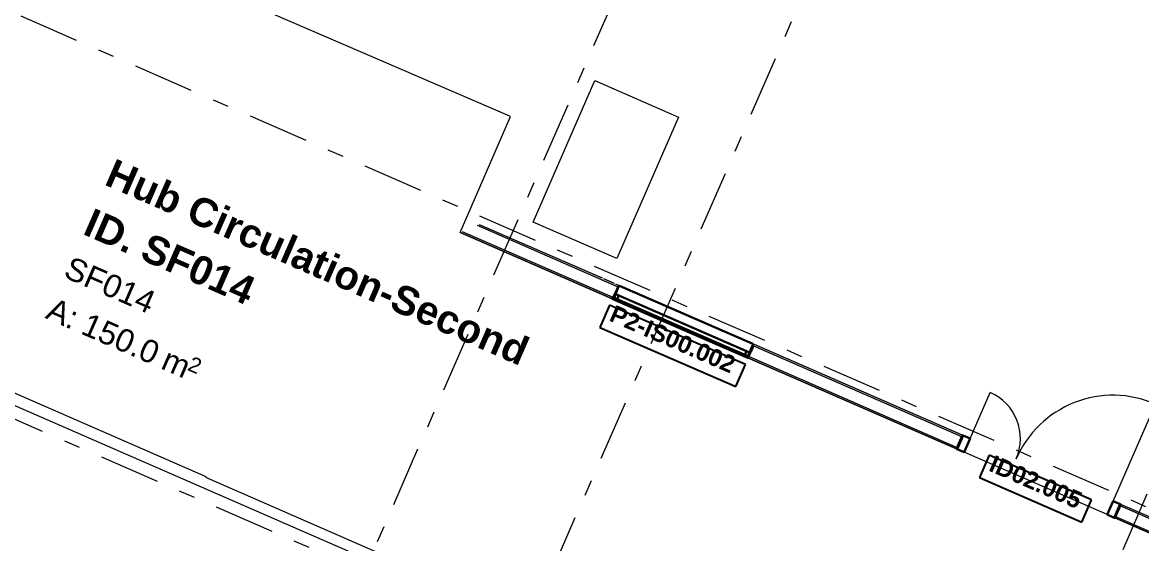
# Model space of a CAD drawing. Header units: millimetres. Extents: x -37281 to 954596, y -59787 to 956680.
# Drawn here: x 874843 to 884625, y 4180 to 8734 of the extents above; entities that cross this region are included whole.
import ezdxf
from ezdxf.enums import TextEntityAlignment as Align

# ---------------------------------------------------------------- set-up
doc = ezdxf.new("R2010")
doc.units = ezdxf.units.MM
doc.header["$MEASUREMENT"] = 0
doc.linetypes.add('Double Dashed', pattern=[1093.611073, 529.166651, -211.666656, 141.111112, -211.666656])
for name, color, linetype in [('A-15-MG_Structural_Grid', 7, 'Continuous'), ('A-20-M_Floor_Slab', 7, 'Continuous'), ('A-25-M_Wall_Int', 7, 'Continuous'), ('ArchiCAD Window Markers', 7, 'Continuous'), ('ArchiCAD Windows', 7, 'Continuous'), ('New_A-05-M_Gross_Int_Circulation', 7, 'Continuous'), ('New_A-35-M_FFE-Zone', 7, 'Continuous'), ('New_ArchiCAD Door Markers', 7, 'Continuous'), ('New_ArchiCAD Doors', 7, 'Continuous')]:
    doc.layers.add(name, color=color, linetype=linetype)
for name, color, linetype, lineweight, true_color in [('A-15-MG_Structural_Grid_Pen_No__163', 7, 'Continuous', 0, 0x750077), ('A-25-M_Wall_Int_Pen_No__107', 7, 'Continuous', 15, 0xa6a6a6), ('ArchiCAD Windows_Pen_No__43', 7, 'Continuous', 30, 0x444444), ('New_A-05-M_Gross_Int_Circulation_Pen_No__74', 7, 'Continuous', 20, 0x606060), ('New_A-35-M_FFE-Zone_Pen_No__74', 7, 'Continuous', 20, 0x606060), ('New_ArchiCAD Doors_Pen_No__43', 7, 'Continuous', 30, 0x444444), ('New_ArchiCAD Doors_Pen_No__63', 7, 'Continuous', 20, 0x606060)]:
    doc.layers.add(name, color=color, linetype=linetype, lineweight=lineweight, true_color=true_color)
for name, color, linetype, lineweight in [('A-20-M_Floor_Slab_Pen_No__89', 8, 'Continuous', 20), ('A-25-M_Wall_Int_Pen_No__1', 7, 'Continuous', 13), ('ArchiCAD Window Markers_Pen_No__1', 7, 'Continuous', 13), ('ArchiCAD Window Markers_Pen_No__5', 7, 'Continuous', 25), ('ArchiCAD Windows_Pen_No__1', 7, 'Continuous', 13), ('New_ArchiCAD Door Markers_Pen_No__1', 7, 'Continuous', 13), ('New_ArchiCAD Door Markers_Pen_No__5', 7, 'Continuous', 25), ('New_ArchiCAD Doors_Pen_No__1', 7, 'Continuous', 13), ('New_ArchiCAD Zone Stamps_Pen_No__9', 7, 'Continuous', 13)]:
    doc.layers.add(name, color=color, linetype=linetype, lineweight=lineweight)
doc.styles.add('GENERATED_STYLE_1', font='')
doc.styles.add('GENERATED_STYLE_2', font='')
doc.styles.add('GENERATED_STYLE_3', font='')
doc.styles.add('GENERATED_STYLE_4', font='')
doc.styles.get('GENERATED_STYLE_1').set_extended_font_data('Swis721 BT', bold=True)
doc.styles.get('GENERATED_STYLE_2').set_extended_font_data('Arial', bold=True)
doc.styles.get('GENERATED_STYLE_3').set_extended_font_data('Arial')
doc.styles.get('GENERATED_STYLE_4').set_extended_font_data('Swis721 BT')

# ---------------------------------------------------------------- blocks, each defined once
blk = doc.blocks.new('Hub Circulation-Second_SF014_42_1', base_point=(876979.5, 5772.6))
at = {"layer": 'New_A-05-M_Gross_Int_Circulation_Pen_No__74', "linetype": 'Continuous'}
for p, q in [((879109.9, 7911.2), (875260.3, 9573.8)), ((878668.4, 6898.8), (879109.9, 7911.2)), ((886673, 3408.4), (878668.4, 6898.8)), ((874107.3, 5786.6), (876446.4, 4766.6)), ((876446.4, 4766.6), (876443.5, 4759.8)), ((876443.5, 4759.8), (883357.7, 1744.8))]:
    blk.add_line(p, q, dxfattribs=at)
at = {"layer": 'New_ArchiCAD Zone Stamps_Pen_No__9'}
for tag, height, style, p in [('ROOM_NAME', 250, 'GENERATED_STYLE_2', (875649.2, 7549.1)), ('zoneNameLine2', 250, 'GENERATED_STYLE_2', (875460.7, 7117)), ('ROOM_NUMBER', 200, 'GENERATED_STYLE_3', (875272.3, 6696.3)), ('measuredAreaCode', 200, 'GENERATED_STYLE_3', (875115.3, 6336.2)), ('ROOM_WALLS_PRM', 200, 'GENERATED_STYLE_3', (875422.7, 6202.1)), ('DUMMY_649', 200, 'GENERATED_STYLE_3', (876051.9, 5927.8)), ('DUMMY_650', 133.3, 'GENERATED_STYLE_3', (876331.1, 5821.2))]:
    blk.add_attdef(tag, text='', height=height, rotation=336.44041, dxfattribs=dict(at, style=style)).set_placement(p, align=Align.TOP_LEFT)
blk = doc.blocks.new('Slab_11_1', base_point=(868400.7, -1742.5))
at = {"layer": 'A-20-M_Floor_Slab_Pen_No__89', "linetype": 'Continuous', "flags": 128}
blk.add_lwpolyline([(879306.2, 6989.8), (879845.4, 8226.3), (880578.7, 7906.6), (880039.5, 6670)], close=True, dxfattribs=at)
blk = doc.blocks.new('Standard grid marker_3')
at = {"layer": 'A-15-MG_Structural_Grid_Pen_No__163', "linetype": 'Double Dashed'}
blk.add_line((1000, 0), (74254.8, 0), dxfattribs=at)
at = {"layer": 'A-15-MG_Structural_Grid_Pen_No__163', "style": 'GENERATED_STYLE_4'}
for tag, p in [('AC_MarkerText_1_0', (-500, 43.4)), ('AC_MarkerText_1_1', (75754.8, 43.4))]:
    blk.add_attdef(tag, text='', height=350, rotation=360, dxfattribs=at).set_placement(p, align=Align.MIDDLE_CENTER)
blk = doc.blocks.new('General Store Room_INB 2201_85_2', base_point=(874821.9, 2072.7))
at = {"layer": 'New_A-35-M_FFE-Zone_Pen_No__74', "linetype": 'Continuous'}
for p, q in [((874125.9, 5669.4), (870608.4, -2397.3)), ((877691, 4114.8), (874125.9, 5669.4)), ((874337.5, -3575.8), (877691, 4114.8)), ((870608.4, -2397.3), (873899.2, -3832.2)), ((873899.2, -3832.2), (874063.1, -3456.1)), ((874063.1, -3456.1), (874337.5, -3575.8))]:
    blk.add_line(p, q, dxfattribs=at)
at = {"layer": 'New_ArchiCAD Zone Stamps_Pen_No__9'}
for tag, height, style, p in [('ROOM_NAME', 250, 'GENERATED_STYLE_2', (873024.8, 2041.3)), ('zoneNameLine2', 250, 'GENERATED_STYLE_2', (872836.4, 1609.1)), ('ROOM_NUMBER', 200, 'GENERATED_STYLE_3', (872648, 1188.4)), ('measuredAreaCode', 200, 'GENERATED_STYLE_3', (872491, 828.3)), ('DUMMY_649', 200, 'GENERATED_STYLE_3', (872798.4, 694.3)), ('DUMMY_650', 200, 'GENERATED_STYLE_3', (873287.7, 480.9)), ('DUMMY_651', 133.3, 'GENERATED_STYLE_3', (873567, 374.3))]:
    blk.add_attdef(tag, text='', height=height, rotation=336.44041, dxfattribs=dict(at, style=style)).set_placement(p, align=Align.TOP_LEFT)
blk = doc.blocks.new('Window 19')
at = {"layer": 'ArchiCAD Windows_Pen_No__1', "linetype": 'Continuous'}
for p, q in [((-650, 0), (-650, -35)), ((650, 0), (650, -35))]:
    blk.add_line(p, q, dxfattribs=at)
at = {"layer": 'ArchiCAD Windows_Pen_No__43', "linetype": 'Continuous'}
for p, q in [((-650, 15), (650, 15)), ((-650, 0), (-638, 0)), ((-638, 0), (-608, 0)), ((-638, -35), (-638, 0)), ((-608, 0), (-608, -35)), ((-608, 0), (608, 0)), ((608, -35), (608, 0)), ((608, 0), (638, 0)), ((638, 0), (650, 0)), ((638, -35), (638, 0)), ((-638, -35), (-650, -35)), ((-608, -35), (-638, -35)), ((608, -35), (-608, -35)), ((638, -35), (608, -35)), ((650, -35), (638, -35)), ((-635, -115), (635, -115))]:
    blk.add_line(p, q, dxfattribs=at)
blk = doc.blocks.new('Window Stamp 18_4')
at = {"layer": 'ArchiCAD Window Markers_Pen_No__5', "linetype": 'Continuous'}
for p, q in [((647.5, -190), (-647.5, -190)), ((-647.5, -190), (-647.5, -401.8)), ((647.5, -401.8), (647.5, -190)), ((-647.5, -401.8), (647.5, -401.8)), ((-647.5, -401.8), (647.5, -401.8))]:
    blk.add_line(p, q, dxfattribs=at)
at = {"layer": 'ArchiCAD Window Markers_Pen_No__1', "style": 'GENERATED_STYLE_1'}
blk.add_attdef('AC_WIDO_ID', text='', height=150, dxfattribs=at).set_placement((-588.7, -357.2), align=Align.BOTTOM_LEFT)
blk = doc.blocks.new('Double Door Asymmetric 19_7')
at = {"layer": 'New_ArchiCAD Doors_Pen_No__1', "linetype": 'Continuous'}
for p, q in [((-755, 0), (-755, -15)), ((755, 0), (755, -15)), ((-755, -15), (-755, -115)), ((755, -15), (755, -115)), ((-755, -115), (-755, -130)), ((755, -115), (755, -130))]:
    blk.add_line(p, q, dxfattribs=at)
at = {"layer": 'New_ArchiCAD Doors_Pen_No__43', "linetype": 'Continuous'}
for p, q in [((-748, 0), (-755, 0)), ((-755, 0), (-755, -130)), ((-682, 0), (-748, 0)), ((-748, 0), (-748, -130)), ((-682, -130), (-682, 0)), ((748, 0), (682, 0)), ((682, 0), (682, -130)), ((748, 0), (755, 0)), ((748, -130), (748, 0)), ((755, 0), (755, -130)), ((-748, -130), (-755, -130)), ((-748, -130), (-682, -130)), ((682, -130), (748, -130)), ((748, -130), (755, -130))]:
    blk.add_line(p, q, dxfattribs=at)
at = {"layer": 'New_ArchiCAD Doors_Pen_No__63', "linetype": 'Continuous'}
for p, q in [((682, 0), (682, 924)), ((-682, 0), (-682, 440))]:
    blk.add_line(p, q, dxfattribs=at)
for centre, radius, start, end in [((682, 0), 924, 90, 180), ((-682, 0), 440, 0, 90)]:
    blk.add_arc(centre, radius, start, end, dxfattribs=at)
blk = doc.blocks.new('Door Stamp 17_12')
at = {"layer": 'New_ArchiCAD Door Markers_Pen_No__5', "linetype": 'Continuous'}
for p, q in [((506.5, -66.4), (-470.6, -66.4)), ((-470.6, -66.4), (-470.6, -278.1)), ((506.5, -278.1), (506.5, -66.4)), ((-470.6, -278.1), (506.5, -278.1)), ((-470.6, -278.1), (506.5, -278.1))]:
    blk.add_line(p, q, dxfattribs=at)
at = {"layer": 'New_ArchiCAD Door Markers_Pen_No__1', "style": 'GENERATED_STYLE_1'}
blk.add_attdef('AC_WIDO_ID', text='', height=150, dxfattribs=at).set_placement((-411.8, -233.5), align=Align.BOTTOM_LEFT)
blk = doc.blocks.new('Wall_267_2', base_point=(878668.4, 6898.8))
at = {"layer": 'A-25-M_Wall_Int_Pen_No__107', "linetype": 'Continuous'}
for points in [[(878819.8, 6958.2), (880043.5, 6424.6), (880049.5, 6438.4), (878839.5, 6966)], [(878688.1, 6906.5), (878668.4, 6898.8), (879997.5, 6319.2), (880003.5, 6332.9)], [(880063.2, 6432.4), (880049.5, 6438.4), (880043.5, 6424.6), (880017.5, 6365), (880031.3, 6359)], [(881241.1, 5918.7), (881227.4, 5924.7), (881195.4, 5851.4), (881209.1, 5845.4), (881235.1, 5905)], [(881241.1, 5918.7), (881235.1, 5905), (883052.5, 5112.5), (883058.5, 5126.3)], [(881189.2, 5799.6), (883006.5, 5007.1), (883012.5, 5020.9), (881195.2, 5813.3)], [(884436.6, 4509), (884876.6, 4317.1), (884882.6, 4330.9), (884442.6, 4522.7)], [(884396.6, 4417.3), (884390.6, 4403.6), (884830.6, 4211.7), (884836.6, 4225.5)]]:
    blk.add_hatch(color=256, dxfattribs=at).paths.add_polyline_path(points)
at = {"layer": 'A-25-M_Wall_Int_Pen_No__1', "linetype": 'Continuous'}
for p, q in [((880043.5, 6424.6), (878819.8, 6958.2)), ((878688.1, 6906.5), (880003.5, 6332.9)), ((880003.5, 6332.9), (880017.5, 6365)), ((880043.5, 6424.6), (880017.5, 6365)), ((880017.5, 6365), (880031.3, 6359)), ((880031.3, 6359), (880063.2, 6432.4)), ((880049.5, 6438.4), (880063.2, 6432.4)), ((879997.5, 6319.2), (880003.5, 6332.9)), ((881195.4, 5851.4), (881227.4, 5924.7)), ((881235.1, 5905), (881209.1, 5845.4)), ((881241.1, 5918.7), (881227.4, 5924.7)), ((883052.5, 5112.5), (881235.1, 5905)), ((881189.2, 5799.6), (881195.2, 5813.3)), ((881195.2, 5813.3), (881209.1, 5845.4)), ((881195.2, 5813.3), (883012.5, 5020.9)), ((881209.1, 5845.4), (881195.4, 5851.4)), ((883052.5, 5112.5), (883012.5, 5020.9)), ((883058.5, 5126.3), (883052.5, 5112.5)), ((883012.5, 5020.9), (883006.5, 5007.1)), ((884436.6, 4509), (884396.6, 4417.3)), ((884442.6, 4522.7), (884436.6, 4509)), ((884876.6, 4317.1), (884436.6, 4509)), ((884396.6, 4417.3), (884390.6, 4403.6)), ((884396.6, 4417.3), (884836.6, 4225.5))]:
    blk.add_line(p, q, dxfattribs=at)
at = {"layer": 'A-25-M_Wall_Int_Pen_No__1', "linetype": 'Continuous', "flags": 128}
for points in [[(879912, 6498.3), (878839.5, 6966)], [(878668.4, 6898.8), (879997.5, 6319.2)], [(880017.4, 6452.3), (879925.7, 6492.3)], [(880049.5, 6438.4), (880031.2, 6446.4)], [(883058.5, 5126.3), (881241.1, 5918.7)], [(881189.2, 5799.6), (883006.5, 5007.1)], [(884882.6, 4330.9), (884442.6, 4522.7)], [(884390.6, 4403.6), (885364.4, 3979)]]:
    blk.add_lwpolyline(points, dxfattribs=at)
at = {"layer": 'ArchiCAD Window Markers'}
ref = blk.add_blockref('Window Stamp 18_4', (880645.3, 6178.6), dxfattribs=dict(at, rotation=336.4403498076213))
ref.add_attrib('AC_WIDO_ID', 'P2-IS00.002', dxfattribs={"layer": 'ArchiCAD Window Markers_Pen_No__1', "color": 7, "height": 150, "rotation": 336.44035, "style": 'GENERATED_STYLE_1'}).set_placement((879945.1, 6090.2), align=Align.BOTTOM_LEFT)
at = {"layer": 'ArchiCAD Windows', "color": 251, "linetype": 'Continuous', "lineweight": 20, "true_color": 0x606060, "zscale": 1000, "rotation": 156.4403498076213}
blk.add_blockref('Window 19', (880599.3, 6073.1), dxfattribs=at)
at = {"layer": 'New_ArchiCAD Door Markers'}
ref = blk.add_blockref('Door Stamp 17_12', (883750.5, 4824.5), dxfattribs=dict(at, rotation=336.4403498076213))
ref.add_attrib('AC_WIDO_ID', 'ID02.005', dxfattribs={"layer": 'New_ArchiCAD Door Markers_Pen_No__1', "color": 7, "height": 150, "rotation": 336.44035, "style": 'GENERATED_STYLE_1'}).set_placement((883261.9, 4778.8), align=Align.BOTTOM_LEFT)
at = {"layer": 'New_ArchiCAD Doors', "color": 251, "linetype": 'Continuous', "lineweight": 20, "true_color": 0x606060, "zscale": 1000, "rotation": 336.4403498076213}
blk.add_blockref('Double Door Asymmetric 19_7', (883750.5, 4824.5), dxfattribs=at)
blk = doc.blocks.new('Standard grid marker')
at = {"layer": 'A-15-MG_Structural_Grid_Pen_No__163', "linetype": 'Double Dashed'}
blk.add_line((1000, 0), (29726, 0), dxfattribs=at)
at = {"layer": 'A-15-MG_Structural_Grid_Pen_No__163', "style": 'GENERATED_STYLE_4'}
for tag, p in [('AC_MarkerText_1_0', (-500, 41.2)), ('AC_MarkerText_1_1', (31226, 41.2))]:
    blk.add_attdef(tag, text='', height=350, rotation=90, dxfattribs=at).set_placement(p, align=Align.MIDDLE_CENTER)

msp = doc.modelspace()

# ---------------------------------------------------------------- block references
at = {"layer": 'A-15-MG_Structural_Grid', "color": 8, "linetype": 'Continuous', "lineweight": 15, "zscale": 1000}
for name, p, rotation in [('Standard grid marker', (884817.2, 19955.4), 246.440411583993), ('Standard grid marker', (886192.2, 19355.8), 246.440411583993), ('Standard grid marker', (890317.1, 17557.1), 246.440411583993), ('Standard grid marker_3', (867897.8, 11813.5), 336.440411583993), ('Standard grid marker_3', (866598.7, 8834.4), 336.440411583993)]:
    msp.add_blockref(name, p, dxfattribs=dict(at, rotation=rotation))
at = {"layer": 'A-20-M_Floor_Slab', "color": 8, "linetype": 'Continuous', "lineweight": 20}
msp.add_blockref('Slab_11_1', (868400.7, -1742.5), dxfattribs=at)
at = {"layer": 'A-25-M_Wall_Int', "color": 250, "lineweight": 50, "true_color": 0x2a2a2a}
msp.add_blockref('Wall_267_2', (878668.4, 6898.8), dxfattribs=at)
at = {"layer": 'New_A-05-M_Gross_Int_Circulation', "linetype": 'Continuous'}
ref = msp.add_blockref('Hub Circulation-Second_SF014_42_1', (876979.5, 5772.6), dxfattribs=at)
ref.add_attrib('ROOM_NAME', 'Hub Circulation-Second', dxfattribs={"layer": 'New_ArchiCAD Zone Stamps_Pen_No__9', "color": 7, "height": 250, "rotation": 336.44041, "style": 'GENERATED_STYLE_2'}).set_placement((875649.2, 7549.1), align=Align.TOP_LEFT)
ref.add_attrib('ROOM_WALLS_PRM', '150.0', dxfattribs={"layer": 'New_ArchiCAD Zone Stamps_Pen_No__9', "color": 7, "height": 200, "rotation": 336.44041, "style": 'GENERATED_STYLE_3'}).set_placement((875422.7, 6202.1), align=Align.TOP_LEFT)
ref.add_attrib('ROOM_NUMBER', 'SF014', dxfattribs={"layer": 'New_ArchiCAD Zone Stamps_Pen_No__9', "color": 7, "height": 200, "rotation": 336.44041, "style": 'GENERATED_STYLE_3'}).set_placement((875272.3, 6696.3), align=Align.TOP_LEFT)
ref.add_attrib('zoneNameLine2', 'ID. SF014', dxfattribs={"layer": 'New_ArchiCAD Zone Stamps_Pen_No__9', "color": 7, "height": 250, "rotation": 336.44041, "style": 'GENERATED_STYLE_2'}).set_placement((875460.7, 7117), align=Align.TOP_LEFT)
ref.add_attrib('measuredAreaCode', 'A: ', dxfattribs={"layer": 'New_ArchiCAD Zone Stamps_Pen_No__9', "color": 7, "height": 200, "rotation": 336.44041, "style": 'GENERATED_STYLE_3'}).set_placement((875115.3, 6336.2), align=Align.TOP_LEFT)
ref.add_attrib('DUMMY_649', ' m', dxfattribs={"layer": 'New_ArchiCAD Zone Stamps_Pen_No__9', "color": 7, "height": 200, "rotation": 336.44041, "style": 'GENERATED_STYLE_3'}).set_placement((876051.9, 5927.8), align=Align.TOP_LEFT)
ref.add_attrib('DUMMY_650', '2', dxfattribs={"layer": 'New_ArchiCAD Zone Stamps_Pen_No__9', "color": 7, "height": 133.3, "rotation": 336.44041, "style": 'GENERATED_STYLE_3'}).set_placement((876331.1, 5821.2), align=Align.TOP_LEFT)
at = {"layer": 'New_A-35-M_FFE-Zone', "linetype": 'Continuous'}
ref = msp.add_blockref('General Store Room_INB 2201_85_2', (874821.9, 2072.7), dxfattribs=at)
ref.add_attrib('ROOM_NAME', 'General Store Room', dxfattribs={"layer": 'New_ArchiCAD Zone Stamps_Pen_No__9', "color": 7, "height": 250, "rotation": 336.44041, "style": 'GENERATED_STYLE_2'}).set_placement((873024.8, 2041.3), align=Align.TOP_LEFT)
ref.add_attrib('ROOM_NUMBER', 'INB 2201', dxfattribs={"layer": 'New_ArchiCAD Zone Stamps_Pen_No__9', "color": 7, "height": 200, "rotation": 336.44041, "style": 'GENERATED_STYLE_3'}).set_placement((872648, 1188.4), align=Align.TOP_LEFT)
ref.add_attrib('zoneNameLine2', 'ID. SF296', dxfattribs={"layer": 'New_ArchiCAD Zone Stamps_Pen_No__9', "color": 7, "height": 250, "rotation": 336.44041, "style": 'GENERATED_STYLE_2'}).set_placement((872836.4, 1609.1), align=Align.TOP_LEFT)
ref.add_attrib('measuredAreaCode', 'A: ', dxfattribs={"layer": 'New_ArchiCAD Zone Stamps_Pen_No__9', "color": 7, "height": 200, "rotation": 336.44041, "style": 'GENERATED_STYLE_3'}).set_placement((872491, 828.3), align=Align.TOP_LEFT)
ref.add_attrib('DUMMY_649', '34.1', dxfattribs={"layer": 'New_ArchiCAD Zone Stamps_Pen_No__9', "color": 7, "height": 200, "rotation": 336.44041, "style": 'GENERATED_STYLE_3'}).set_placement((872798.4, 694.3), align=Align.TOP_LEFT)
ref.add_attrib('DUMMY_650', ' m', dxfattribs={"layer": 'New_ArchiCAD Zone Stamps_Pen_No__9', "color": 7, "height": 200, "rotation": 336.44041, "style": 'GENERATED_STYLE_3'}).set_placement((873287.7, 480.9), align=Align.TOP_LEFT)
ref.add_attrib('DUMMY_651', '2', dxfattribs={"layer": 'New_ArchiCAD Zone Stamps_Pen_No__9', "color": 7, "height": 133.3, "rotation": 336.44041, "style": 'GENERATED_STYLE_3'}).set_placement((873567, 374.3), align=Align.TOP_LEFT)

doc.saveas('drawing.dxf')
